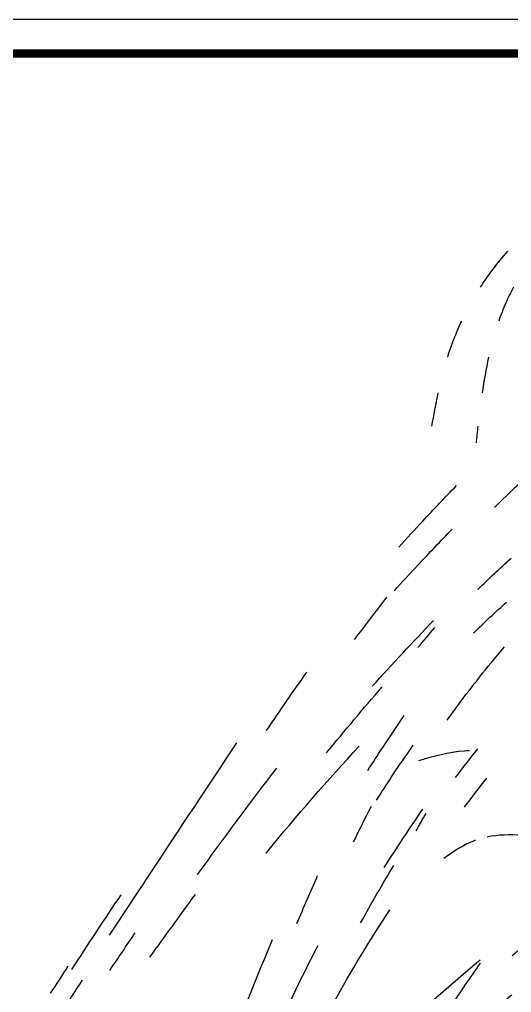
# Model space of a CAD drawing. Extents: x 3172 to 33391, y 13916 to 34175.
# Drawn here: x 25807 to 27030, y 26363 to 28782 of the extents above; entities that cross this region are included whole.
import ezdxf

# ---------------------------------------------------------------- set-up
doc = ezdxf.new("R2010")
doc.units = 0
doc.layers.get('0').update_dxf_attribs({"linetype": 'CONTINUOUS'})

# ---------------------------------------------------------------- blocks, each defined once
blk = doc.blocks.new('A$C32E301E7')
at = {"color": 4}
for points, knots in [([(265.5, 2648.1), (260.1, 2649.5), (202.8, 2663.5), (143.5, 2669.8), (89.9, 2675.6)], [3951.174304, 3951.174304, 3951.174304, 3951.174304, 3968.104713, 4129.127709, 4129.127709, 4129.127709, 4129.127709]), ([(850, 2390.1), (792.6, 2434.7), (717.1, 2490.4), (638.4, 2543.7), (620.7, 2555.4)], [3316.933159, 3316.933159, 3316.933159, 3316.933159, 3535.309121, 3597.934756, 3597.934756, 3597.934756, 3597.934756]), ([(129.6, 2509.4), (128, 2509.5), (85.1, 2512.6), (41.8, 2510.5), (0, 2508.4)], [1949.480807, 1949.480807, 1949.480807, 1949.480807, 1954.279277, 2079.106889, 2079.106889, 2079.106889, 2079.106889]), ([(1148.3, 2286.4), (1128, 2304.2), (1078.7, 2346.6), (1028.8, 2388), (999.3, 2411.9)], [3033.684273, 3033.684273, 3033.684273, 3033.684273, 3114.834321, 3229.132713, 3229.132713, 3229.132713, 3229.132713]), ([(1127.6, 2211.8), (1107.3, 2229.6), (1058, 2271.9), (1008.1, 2313.4), (978.6, 2337.3)], [3033.684273, 3033.684273, 3033.684273, 3033.684273, 3114.834321, 3229.132713, 3229.132713, 3229.132713, 3229.132713]), ([(1355.4, 1723), (1355, 1723.5), (1280.3, 1798.8), (1201.2, 1869.6), (1121.4, 1938.9)], [394.337355, 394.337355, 394.337355, 394.337355, 396.220769, 712.913916, 712.913916, 712.913916, 712.913916]), ([(1828.3, 1525.2), (1797.7, 1565.6), (1703.8, 1689.3), (1610.2, 1813.2), (1546.2, 1895.9)], [1925.382684, 1925.382684, 1925.382684, 1925.382684, 2077.249948, 2390.933477, 2390.933477, 2390.933477, 2390.933477])]:
    blk.add_open_spline(points, degree=3, knots=knots, dxfattribs=at)
for points in [[(390.2, 2436), (319.5, 2467.3), (246.1, 2493.2), (171.1, 2504.6)], [(840.3, 2247.1), (811, 2269.4), (781.3, 2291.2), (751.1, 2312.2)], [(819.6, 2172.5), (790.3, 2194.8), (760.6, 2216.6), (730.4, 2237.6)], [(1224.6, 2114.7), (1199.4, 2142.8), (1173.9, 2170.6), (1148.2, 2198.2)], [(1125.7, 2044.1), (1073.5, 2089), (1021.3, 2133.9), (968.2, 2177.6)], [(999.2, 2126.6), (985.5, 2140), (971.7, 2153.2), (957.8, 2166.4)], [(1228.6, 1914.7), (1183.5, 1959.5), (1137.7, 2003.5), (1091.1, 2046.6)], [(1454.1, 1928.5), (1424.2, 1966.4), (1394, 2004), (1363.4, 2041.2)], [(1574.2, 1660.7), (1513.7, 1731.9), (1451.4, 1801.6), (1387.3, 1869.7)], [(1671, 1504.2), (1635.8, 1545.3), (1600.6, 1586.4), (1565, 1627)], [(1930.6, 1452.7), (1894.8, 1501.3), (1858.6, 1549.4), (1821.6, 1596.9)], [(1798.8, 1466), (1779.8, 1490.4), (1760.8, 1514.7), (1741.5, 1538.9)], [(1984.3, 1405), (1971.4, 1422.3), (1958.4, 1439.5), (1945.4, 1456.8)], [(1939.9, 1365), (1921.6, 1390), (1903.2, 1415), (1884.7, 1439.8)]]:
    blk.add_open_spline(points, degree=3, dxfattribs=at)
blk = doc.blocks.new('A$C3B33296D')
for p, rotation in [((174.8, 223.5), 355.9235845586764), ((153.7, -175.1), 3.513440426543889)]:
    blk.add_blockref('A$C32E301E7', p, dxfattribs=dict(rotation=rotation))
blk = doc.blocks.new('A$C726F438A')
at = {"yscale": 1.2}
blk.add_blockref('A$C3B33296D', (0, 0), dxfattribs=at)
blk = doc.blocks.new('A$C56482C8D')
at = {"yscale": 1.44}
blk.add_blockref('A$C3B33296D', (0, 0), dxfattribs=at)
blk = doc.blocks.new('A$C5C305C1C')
at = {"yscale": 1.2}
blk.add_blockref('A$C56482C8D', (0, 0), dxfattribs=at)
blk = doc.blocks.new('A$C37BC127C')
at = {"color": 4}
for p, q in [((529.6, 501.6), (529.6, 468.9)), ((596.1, 501.6), (596.1, 468.9))]:
    blk.add_line(p, q, dxfattribs=at)
for points in [[(355, 486.4), (319.8, 473), (284.7, 459.6), (252.4, 440.9)], [(400, 489.5), (394.9, 485.8), (389.9, 482), (384.8, 478.2)], [(443.7, 484.8), (433.2, 470.2), (422.7, 455.7), (412.5, 440.9)], [(681.9, 484.8), (692.4, 470.2), (702.9, 455.7), (713.1, 440.9)], [(725.6, 489.5), (730.7, 485.8), (735.8, 482), (740.8, 478.2)], [(770.6, 486.4), (805.8, 473), (840.9, 459.6), (873.2, 440.9)], [(495, 472.6), (492.3, 462), (489.7, 451.5), (487, 440.9)], [(533.1, 476.7), (532.8, 464.8), (532.5, 452.9), (532.2, 440.9)], [(592.6, 476.7), (592.9, 464.8), (593.1, 452.9), (593.4, 440.9)], [(630.6, 472.6), (633.3, 462), (636, 451.5), (638.6, 440.9)], [(247.9, 440.9), (224.9, 428.3), (203.1, 413), (182.8, 395.9)], [(337.6, 440.9), (321.1, 426.9), (305.5, 412.1), (291.8, 395.9)], [(788.1, 440.9), (804.6, 426.9), (820.1, 412.1), (833.8, 395.9)], [(877.8, 440.9), (900.8, 428.3), (922.5, 413), (942.8, 395.9)], [(229.3, 395.9), (213.9, 381.6), (199.6, 366), (186.5, 349.3)], [(475.9, 395.9), (467.1, 359.2), (458.9, 322.5), (452.3, 285.6)], [(531.1, 395.9), (530.8, 380.4), (530.4, 364.8), (530, 349.3)], [(594.5, 395.9), (594.9, 380.4), (595.2, 364.8), (595.6, 349.3)], [(649.7, 395.9), (658.6, 359.2), (666.7, 322.5), (673.3, 285.6)], [(896.3, 395.9), (911.7, 381.6), (926, 366), (939.1, 349.3)], [(134.8, 349.3), (116.9, 329.4), (100.6, 308), (86.2, 285.6)], [(259, 349.3), (247.2, 329.2), (237.1, 307.7), (228.1, 285.6)], [(866.6, 349.3), (878.4, 329.2), (888.5, 307.7), (897.6, 285.6)], [(990.8, 349.3), (1008.8, 329.4), (1025, 308), (1039.4, 285.6)], [(328.9, 285.6), (321.5, 265.8), (315, 245.5), (309.1, 225)], [(528.5, 285.6), (528, 265.4), (527.6, 245.2), (527.1, 225)], [(597.1, 285.6), (597.6, 265.4), (598.1, 245.2), (598.5, 225)], [(796.7, 285.6), (804.1, 265.8), (810.7, 245.5), (816.6, 225)], [(206.2, 225), (199.2, 203.8), (192.8, 182.5), (186.4, 161.3)], [(919.5, 225), (926.4, 203.8), (932.8, 182.5), (939.3, 161.3)], [(101.2, 161.3), (96.5, 140.3), (92.8, 119.1), (89.7, 97.6)], [(292.7, 161.3), (287.8, 140.3), (283.4, 119), (279.2, 97.6)], [(832.9, 161.3), (837.8, 140.3), (842.2, 119), (846.4, 97.6)], [(1024.5, 161.3), (1029.1, 140.3), (1032.8, 119.1), (1036, 97.6)], [(11.3, 97.6), (7, 78.1), (3.3, 58.4), (0, 38.6)], [(166.5, 97.6), (162.8, 85.8), (159, 73.9), (155.2, 62.1)], [(435.2, 97.6), (434.8, 65.2), (435.4, 32.6), (435.9, 0)], [(690.4, 97.6), (690.8, 65.2), (690.3, 32.6), (689.7, 0)], [(959.1, 97.6), (962.9, 85.8), (966.6, 73.9), (970.4, 62.1)], [(1114.3, 97.6), (1118.6, 78.1), (1122.3, 58.4), (1125.6, 38.6)], [(82.1, 38.6), (81, 28.8), (79.9, 18.9), (78.9, 9.1)], [(268.1, 38.6), (267.5, 35.5), (266.9, 32.5), (266.4, 29.4)], [(857.6, 38.6), (858.1, 35.5), (858.7, 32.5), (859.3, 29.4)], [(1043.5, 38.6), (1044.6, 28.8), (1045.7, 18.9), (1046.8, 9.1)]]:
    blk.add_open_spline(points, degree=3, dxfattribs=at)
for points, knots in [([(382.8, 395.9), (376.1, 385), (367.1, 369.6), (358.9, 353.8), (356.6, 349.3)], [107.436658, 107.436658, 107.436658, 107.436658, 145.903768, 161.327703, 161.327703, 161.327703, 161.327703]), ([(742.9, 395.9), (749.6, 385), (758.6, 369.6), (766.8, 353.8), (769.1, 349.3)], [107.436658, 107.436658, 107.436658, 107.436658, 145.903768, 161.327703, 161.327703, 161.327703, 161.327703]), ([(145.4, 285.6), (140.5, 276.4), (130.9, 256.4), (122.9, 236), (119.1, 225)], [324.301889, 324.301889, 324.301889, 324.301889, 354.979584, 389.90339, 389.90339, 389.90339, 389.90339]), ([(980.3, 285.6), (985.1, 276.4), (994.7, 256.4), (1002.7, 236), (1006.6, 225)], [324.301889, 324.301889, 324.301889, 324.301889, 354.979584, 389.90339, 389.90339, 389.90339, 389.90339]), ([(52.8, 225), (49, 217), (39.9, 196), (32.3, 174.6), (28.1, 161.3)], [444.801966, 444.801966, 444.801966, 444.801966, 471.446443, 513.315371, 513.315371, 513.315371, 513.315371]), ([(443, 225), (441.7, 214.8), (439.4, 193.6), (437.9, 172.4), (437.2, 161.3)], [252.696264, 252.696264, 252.696264, 252.696264, 283.65169, 316.888395, 316.888395, 316.888395, 316.888395]), ([(682.6, 225), (683.9, 214.8), (686.2, 193.6), (687.7, 172.4), (688.4, 161.3)], [252.696264, 252.696264, 252.696264, 252.696264, 283.65169, 316.888395, 316.888395, 316.888395, 316.888395]), ([(1072.9, 225), (1076.6, 217), (1085.7, 196), (1093.3, 174.6), (1097.5, 161.3)], [444.801966, 444.801966, 444.801966, 444.801966, 471.446443, 513.315371, 513.315371, 513.315371, 513.315371]), ([(525.6, 161.3), (525.6, 158.5), (524.9, 127.6), (524.2, 96.8), (523.5, 68.9)], [315.418437, 315.418437, 315.418437, 315.418437, 324.030934, 407.896175, 407.896175, 407.896175, 407.896175]), ([(600, 161.3), (600.1, 158.5), (600.8, 127.6), (601.5, 96.8), (602.1, 68.9)], [315.418437, 315.418437, 315.418437, 315.418437, 324.030934, 407.896175, 407.896175, 407.896175, 407.896175])]:
    blk.add_open_spline(points, degree=3, knots=knots, dxfattribs=at)

msp = doc.modelspace()

# ---------------------------------------------------------------- linework, layer by layer
msp.add_lwpolyline([(32239.90848, 22325.81086), (32239.90848, 28782.34298), (23114.96217, 28782.34298), (23114.96217, 22325.81086)], close=True)
at = {"const_width": 20.34528}
msp.add_lwpolyline([(32155.13649, 22410.58284), (32155.13649, 28697.571), (23221.32059, 28697.571), (23221.32059, 22410.58284)], close=True, dxfattribs=at)
at = {"color": 7}
msp.add_ellipse((27566.09335, 25659.78332), major_axis=(0, 816.66667), ratio=0.7142857143, start_param=0.5276354823, end_param=1.2406064122, dxfattribs=at)

# ---------------------------------------------------------------- block references
at = {"yscale": 0.84, "zscale": 0.7}
for p, xscale, rotation in [((26756.81803, 23708.9702), -0.7, 338.2112647496174), ((28435.44181, 23708.9702), 0.7, 21.78873525038255)]:
    msp.add_blockref('A$C5C305C1C', p, dxfattribs=dict(at, xscale=xscale, rotation=rotation))
for name, p, xscale, yscale, zscale in [('A$C37BC127C', (26831.45571, 27716.82973), 1.4, 1.4, 1.4), ('A$C726F438A', (27829.95794, 24478.76632), -0.7, 0.84, 0.7)]:
    msp.add_blockref(name, p, dxfattribs=dict(xscale=xscale, yscale=yscale, zscale=zscale))

doc.saveas('drawing.dxf')
